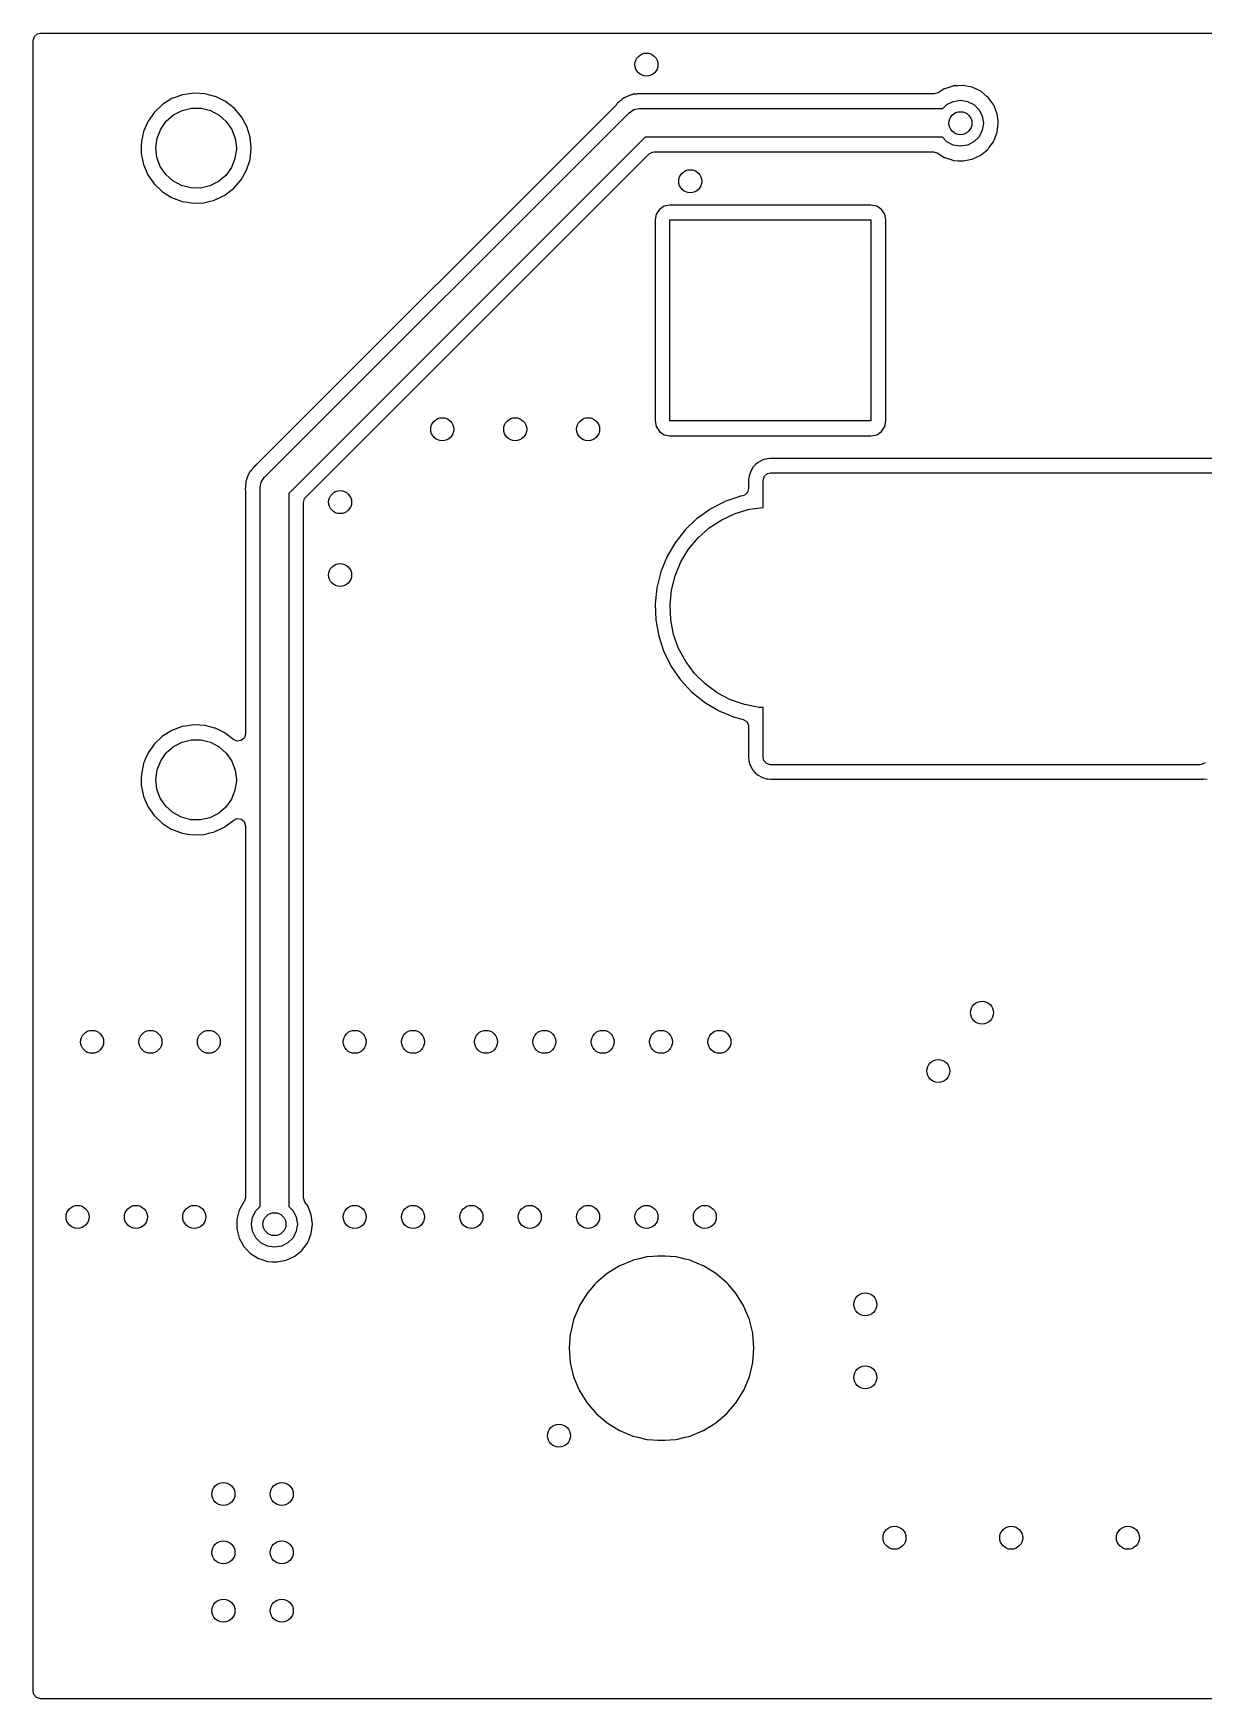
# Model space of a CAD drawing. Extents: x 0.02 to 1.75, y 0.02 to 1.16.
# Drawn here: x 0.02 to 0.822, y 0.02 to 1.161 of the extents above; entities that cross this region are included whole.
import ezdxf

# ---------------------------------------------------------------- set-up
doc = ezdxf.new("R2010")
doc.units = 0
doc.header["$MEASUREMENT"] = 0
doc.layers.add('BLACK', color=7, linetype='CONTINUOUS')

msp = doc.modelspace()

# ---------------------------------------------------------------- linework, layer by layer
at = {"layer": 'BLACK', "linetype": 'CONTINUOUS'}
for p, q in [((0.019685, 1.15646), (0.020473, 1.15914)), ((0.019685, 0.024646), (0.019685, 1.15646)), ((0.020473, 1.15914), (0.022585, 1.16097)), ((0.022585, 1.16097), (0.024646, 1.16142)), ((0.024646, 1.16142), (1.74701, 1.16142)), ((0.121669, 1.11918), (0.117679, 1.11771)), ((0.121905, 1.11927), (0.121669, 1.11918)), ((0.121669, 1.11918), (0.121669, 1.11918)), ((0.122153, 1.1193), (0.121905, 1.11927)), ((0.125149, 1.11976), (0.122153, 1.1193)), ((0.122153, 1.1193), (0.122153, 1.1193)), ((0.129454, 1.12041), (0.125149, 1.11976)), ((0.129705, 1.12039), (0.129454, 1.12041)), ((0.133799, 1.12018), (0.129705, 1.12039)), ((0.129705, 1.12039), (0.129705, 1.12039)), ((0.137078, 1.12001), (0.133799, 1.12018)), ((0.137322, 1.11994), (0.137078, 1.12001)), ((0.144223, 1.11815), (0.137322, 1.11994)), ((0.137322, 1.11994), (0.137322, 1.11994)), ((0.429048, 1.11911), (0.428116, 1.11868)), ((0.42937, 1.11925), (0.429048, 1.11911)), ((0.429048, 1.11911), (0.429048, 1.11911)), ((0.42972, 1.1193), (0.42937, 1.11925)), ((0.429847, 1.11934), (0.42972, 1.1193)), ((0.430469, 1.1195), (0.429847, 1.11934)), ((0.4306, 1.11952), (0.430469, 1.1195)), ((0.430932, 1.11964), (0.4306, 1.11952)), ((0.431285, 1.11966), (0.430932, 1.11964)), ((0.432776, 1.11976), (0.431285, 1.11966)), ((0.433171, 1.1198), (0.432776, 1.11976)), ((0.433625, 1.11986), (0.433171, 1.1198)), ((0.434324, 1.11986), (0.433625, 1.11986)), ((0.434631, 1.11987), (0.434324, 1.11986)), ((0.436609, 1.11999), (0.434631, 1.11987)), ((0.436953, 1.11992), (0.436609, 1.11999)), ((0.437306, 1.11989), (0.436953, 1.11992)), ((0.437307, 1.11991), (0.437306, 1.11989)), ((0.437747, 1.11986), (0.437307, 1.11991)), ((0.637289, 1.11986), (0.437747, 1.11986)), ((0.639947, 1.12063), (0.637289, 1.11986)), ((0.641353, 1.12153), (0.639947, 1.12063)), ((0.644142, 1.1233), (0.641353, 1.12153)), ((0.644439, 1.12339), (0.644142, 1.1233)), ((0.650035, 1.12521), (0.644439, 1.12339)), ((0.644439, 1.12339), (0.644439, 1.12339)), ((0.650332, 1.12531), (0.650035, 1.12521)), ((0.650035, 1.12521), (0.650035, 1.12521)), ((0.650643, 1.12533), (0.650332, 1.12531)), ((0.653579, 1.12551), (0.650643, 1.12533)), ((0.650643, 1.12533), (0.650643, 1.12533)), ((0.656827, 1.12572), (0.653579, 1.12551)), ((0.657134, 1.12566), (0.656827, 1.12572)), ((0.662914, 1.12456), (0.657134, 1.12566)), ((0.657134, 1.12566), (0.657134, 1.12566)), ((0.66322, 1.1245), (0.662914, 1.12456)), ((0.662914, 1.12456), (0.662914, 1.12456)), ((0.669109, 1.12173), (0.66322, 1.1245)), ((0.66935, 1.12153), (0.669109, 1.12173)), ((0.673398, 1.11818), (0.66935, 1.12153)), ((0.66935, 1.12153), (0.66935, 1.12153)), ((0.108251, 1.11261), (0.102703, 1.10736)), ((0.114739, 1.11663), (0.108251, 1.11261)), ((0.117679, 1.11771), (0.114739, 1.11663)), ((0.115809, 1.10547), (0.121693, 1.10851)), ((0.121693, 1.10851), (0.128132, 1.11005)), ((0.128132, 1.11005), (0.134753, 1.11002)), ((0.134753, 1.11002), (0.141176, 1.10841)), ((0.141176, 1.10841), (0.147028, 1.10531)), ((0.144224, 1.11815), (0.144223, 1.11815)), ((0.144467, 1.11808), (0.144224, 1.11815)), ((0.151317, 1.11471), (0.144467, 1.11808)), ((0.15735, 1.11003), (0.151317, 1.11471)), ((0.162319, 1.10424), (0.15735, 1.11003)), ((0.419122, 1.11221), (0.172898, 0.865987)), ((0.419457, 1.11263), (0.419122, 1.11221)), ((0.41946, 1.11262), (0.419457, 1.11263)), ((0.419692, 1.11289), (0.41946, 1.11262)), ((0.419884, 1.11319), (0.419692, 1.11289)), ((0.420152, 1.11342), (0.419884, 1.11319)), ((0.421283, 1.11439), (0.420152, 1.11342)), ((0.420152, 1.11342), (0.420152, 1.11342)), ((0.421552, 1.11464), (0.421283, 1.11439)), ((0.422016, 1.11511), (0.421552, 1.11464)), ((0.422482, 1.11545), (0.422016, 1.11511)), ((0.422794, 1.11569), (0.422482, 1.11545)), ((0.42307, 1.11593), (0.422794, 1.11569)), ((0.424193, 1.1169), (0.42307, 1.11593)), ((0.424515, 1.11705), (0.424193, 1.1169)), ((0.424627, 1.11712), (0.424515, 1.11705)), ((0.42518, 1.11744), (0.424627, 1.11712)), ((0.425298, 1.1175), (0.42518, 1.11744)), ((0.425583, 1.11771), (0.425298, 1.1175)), ((0.427321, 1.11834), (0.425583, 1.11771)), ((0.427688, 1.11849), (0.427321, 1.11834)), ((0.428116, 1.11868), (0.427688, 1.11849)), ((0.42804, 1.10696), (0.431233, 1.10909)), ((0.431233, 1.10909), (0.435, 1.10984)), ((0.435, 1.10984), (0.643239, 1.10984)), ((0.643239, 1.10984), (0.64594, 1.11254)), ((0.64594, 1.11254), (0.65033, 1.11478)), ((0.65033, 1.11478), (0.655197, 1.11555)), ((0.655197, 1.11555), (0.660063, 1.11478)), ((0.660063, 1.11478), (0.664453, 1.11254)), ((0.664453, 1.11254), (0.667937, 1.10906)), ((0.667937, 1.10906), (0.670174, 1.10467)), ((0.674124, 1.11758), (0.673398, 1.11818)), ((0.674308, 1.11732), (0.674124, 1.11758)), ((0.677639, 1.11274), (0.674308, 1.11732)), ((0.67795, 1.11231), (0.677639, 1.11274)), ((0.678065, 1.11202), (0.67795, 1.11231)), ((0.678231, 1.1116), (0.678065, 1.11202)), ((0.678065, 1.11202), (0.678065, 1.11202)), ((0.680204, 1.10662), (0.678231, 1.1116)), ((0.098324, 1.10111), (0.095292, 1.0941)), ((0.102703, 1.10736), (0.098324, 1.10111)), ((0.107011, 1.0957), (0.110819, 1.10112)), ((0.110819, 1.10112), (0.115809, 1.10547)), ((0.147028, 1.10531), (0.151972, 1.1009)), ((0.151972, 1.1009), (0.155722, 1.09545)), ((0.16602, 1.09756), (0.162319, 1.10424)), ((0.168303, 1.09027), (0.16602, 1.09756)), ((0.17804, 0.85696), (0.42804, 1.10696)), ((0.670174, 1.10467), (0.670945, 1.0998)), ((0.670945, 1.0998), (0.670174, 1.09494)), ((0.680346, 1.10626), (0.680204, 1.10662)), ((0.680385, 1.10595), (0.680346, 1.10626)), ((0.680971, 1.10131), (0.680385, 1.10595)), ((0.680385, 1.10595), (0.680385, 1.10595)), ((0.680441, 1.0941), (0.681122, 1.09949)), ((0.681161, 1.0998), (0.680971, 1.10131)), ((0.681122, 1.09949), (0.681161, 1.0998)), ((0.093725, 1.08502), (0.093707, 1.08002)), ((0.093731, 1.08663), (0.093725, 1.08502)), ((0.093931, 1.08758), (0.093731, 1.08663)), ((0.095241, 1.09385), (0.093931, 1.08758)), ((0.095292, 1.0941), (0.095241, 1.09385)), ((0.095241, 1.09385), (0.095241, 1.09385)), ((0.103742, 1.08297), (0.104606, 1.08953)), ((0.104606, 1.08953), (0.107011, 1.0957)), ((0.155722, 1.09545), (0.158063, 1.08925)), ((0.158063, 1.08925), (0.158858, 1.08268)), ((0.168329, 1.09002), (0.168303, 1.09027)), ((0.169048, 1.08294), (0.168329, 1.09002)), ((0.168329, 1.09002), (0.168329, 1.09002)), ((0.439077, 1.09016), (0.194843, 0.845923)), ((0.642846, 1.09016), (0.439077, 1.09016)), ((0.64594, 1.08706), (0.642846, 1.09016)), ((0.65033, 1.08483), (0.64594, 1.08706)), ((0.655197, 1.08406), (0.65033, 1.08483)), ((0.660063, 1.08483), (0.655197, 1.08406)), ((0.664453, 1.08706), (0.660063, 1.08483)), ((0.667937, 1.09055), (0.664453, 1.08706)), ((0.670174, 1.09494), (0.667937, 1.09055)), ((0.674785, 1.08294), (0.677766, 1.08704)), ((0.677766, 1.08704), (0.67795, 1.08729)), ((0.677766, 1.08704), (0.677766, 1.08704)), ((0.67795, 1.08729), (0.678298, 1.08817)), ((0.678298, 1.08817), (0.680231, 1.09306)), ((0.680231, 1.09306), (0.680346, 1.09335)), ((0.680231, 1.09306), (0.680231, 1.09306)), ((0.680346, 1.09335), (0.680441, 1.0941)), ((0.093707, 1.08002), (0.093704, 1.07899)), ((0.093704, 1.07899), (0.095213, 1.07151)), ((0.104468, 1.07638), (0.103742, 1.08297)), ((0.106744, 1.07017), (0.104468, 1.07638)), ((0.157919, 1.07554), (0.155449, 1.0694)), ((0.158852, 1.0821), (0.157919, 1.07554)), ((0.158858, 1.08268), (0.158852, 1.0821)), ((0.165915, 1.06755), (0.168249, 1.07482)), ((0.168249, 1.07482), (0.169074, 1.08241)), ((0.169075, 1.08268), (0.169048, 1.08294)), ((0.169074, 1.08241), (0.169075, 1.08268)), ((0.206315, 0.843226), (0.441774, 1.07868)), ((0.441774, 1.07868), (0.444227, 1.08002)), ((0.444227, 1.08002), (0.445282, 1.08014)), ((0.445282, 1.08014), (0.636668, 1.08014)), ((0.636668, 1.08014), (0.639326, 1.07937)), ((0.639326, 1.07937), (0.640399, 1.07868)), ((0.640399, 1.07868), (0.644142, 1.07631)), ((0.644142, 1.07631), (0.644439, 1.07621)), ((0.644439, 1.07621), (0.644439, 1.07621)), ((0.644439, 1.07621), (0.650035, 1.07439)), ((0.650035, 1.07439), (0.650035, 1.07439)), ((0.650035, 1.07439), (0.650332, 1.0743)), ((0.650332, 1.0743), (0.650643, 1.07428)), ((0.650643, 1.07428), (0.650643, 1.07428)), ((0.650643, 1.07428), (0.653579, 1.07409)), ((0.653579, 1.07409), (0.656827, 1.07389)), ((0.656827, 1.07389), (0.657134, 1.07395)), ((0.657134, 1.07395), (0.662914, 1.07505)), ((0.657134, 1.07395), (0.657134, 1.07395)), ((0.662914, 1.07505), (0.66322, 1.07511)), ((0.662914, 1.07505), (0.662914, 1.07505)), ((0.66322, 1.07511), (0.669109, 1.07788)), ((0.669109, 1.07788), (0.66935, 1.07808)), ((0.66935, 1.07808), (0.673884, 1.08183)), ((0.66935, 1.07808), (0.66935, 1.07808)), ((0.673884, 1.08183), (0.674124, 1.08203)), ((0.674124, 1.08203), (0.674785, 1.08294)), ((0.095213, 1.07151), (0.098196, 1.06448)), ((0.098196, 1.06448), (0.102532, 1.05819)), ((0.110437, 1.06467), (0.106744, 1.07017)), ((0.115335, 1.06021), (0.110437, 1.06467)), ((0.151585, 1.06402), (0.14655, 1.05972)), ((0.155449, 1.0694), (0.151585, 1.06402)), ((0.162167, 1.0609), (0.165915, 1.06755)), ((0.102532, 1.05819), (0.108042, 1.05291)), ((0.108042, 1.05291), (0.110837, 1.05115)), ((0.110837, 1.05115), (0.11429, 1.04898)), ((0.121154, 1.05705), (0.115335, 1.06021)), ((0.127559, 1.05537), (0.121154, 1.05705)), ((0.13418, 1.05527), (0.127559, 1.05537)), ((0.140635, 1.05675), (0.13418, 1.05527)), ((0.14655, 1.05972), (0.140635, 1.05675)), ((0.150867, 1.05039), (0.151093, 1.0505)), ((0.151093, 1.0505), (0.151293, 1.05066)), ((0.151293, 1.05066), (0.156959, 1.05499)), ((0.151293, 1.05066), (0.151293, 1.05066)), ((0.156959, 1.05499), (0.157158, 1.05514)), ((0.157158, 1.05514), (0.162167, 1.0609)), ((0.11429, 1.04898), (0.11429, 1.04898)), ((0.11429, 1.04898), (0.114503, 1.04884)), ((0.114503, 1.04884), (0.12165, 1.04615)), ((0.12165, 1.04615), (0.121898, 1.04612)), ((0.121898, 1.04612), (0.121898, 1.04612)), ((0.121898, 1.04612), (0.12542, 1.04556)), ((0.12542, 1.04556), (0.129191, 1.04496)), ((0.129191, 1.04496), (0.136818, 1.04531)), ((0.136818, 1.04531), (0.140014, 1.04612)), ((0.140014, 1.04612), (0.143976, 1.04712)), ((0.143976, 1.04712), (0.144219, 1.04718)), ((0.143976, 1.04712), (0.143976, 1.04712)), ((0.144219, 1.04718), (0.147656, 1.04884)), ((0.147656, 1.04884), (0.150867, 1.05039)), ((0.150867, 1.05039), (0.150867, 1.05039)), ((0.448878, 1.04069), (0.446664, 1.03737)), ((0.452193, 1.0429), (0.448878, 1.04069)), ((0.456102, 1.04368), (0.452193, 1.0429)), ((0.593898, 1.04368), (0.456102, 1.04368)), ((0.597807, 1.0429), (0.593898, 1.04368)), ((0.601122, 1.04069), (0.597807, 1.0429)), ((0.603336, 1.03737), (0.601122, 1.04069)), ((0.446664, 1.03737), (0.445886, 1.03346)), ((0.445886, 1.03346), (0.445886, 0.895669)), ((0.456102, 0.895669), (0.456102, 1.03346)), ((0.456102, 1.03346), (0.593898, 1.03346)), ((0.593898, 1.03346), (0.593898, 0.895669)), ((0.604114, 1.03346), (0.603336, 1.03737)), ((0.604114, 0.895669), (0.604114, 1.03346)), ((0.445886, 0.895669), (0.446664, 0.89176)), ((0.446664, 0.89176), (0.448878, 0.888445)), ((0.593898, 0.895669), (0.456102, 0.895669)), ((0.601122, 0.888445), (0.603336, 0.89176)), ((0.603336, 0.89176), (0.604114, 0.895669)), ((0.448878, 0.888445), (0.452193, 0.88623)), ((0.452193, 0.88623), (0.456102, 0.885453)), ((0.456102, 0.885453), (0.593898, 0.885453)), ((0.593898, 0.885453), (0.597807, 0.88623)), ((0.597807, 0.88623), (0.601122, 0.888445)), ((0.518137, 0.868126), (0.516563, 0.86723)), ((0.519742, 0.86904), (0.518137, 0.868126)), ((0.520774, 0.869323), (0.519742, 0.86904)), ((0.520839, 0.869337), (0.520774, 0.869323)), ((0.522705, 0.869743), (0.520839, 0.869337)), ((0.520839, 0.869337), (0.520839, 0.869337)), ((0.522835, 0.869771), (0.522705, 0.869743)), ((0.522705, 0.869743), (0.522705, 0.869743)), ((0.522967, 0.869786), (0.522835, 0.869771)), ((0.524829, 0.869986), (0.522967, 0.869786)), ((0.522967, 0.869786), (0.522967, 0.869786)), ((0.524961, 0.87), (0.524829, 0.869986)), ((0.524829, 0.869986), (0.524829, 0.869986)), ((1.19504, 0.87), (0.524961, 0.87)), ((0.166489, 0.857295), (0.165817, 0.855865)), ((0.166602, 0.857537), (0.166489, 0.857295)), ((0.166757, 0.857904), (0.166602, 0.857537)), ((0.166844, 0.858137), (0.166757, 0.857904)), ((0.167405, 0.859633), (0.166844, 0.858137)), ((0.167617, 0.859916), (0.167405, 0.859633)), ((0.167681, 0.860033), (0.167617, 0.859916)), ((0.168011, 0.860582), (0.167681, 0.860033)), ((0.168084, 0.860693), (0.168011, 0.860582)), ((0.168234, 0.861013), (0.168084, 0.860693)), ((0.169457, 0.862398), (0.168234, 0.861013)), ((0.169709, 0.862706), (0.169457, 0.862398)), ((0.169983, 0.863073), (0.169709, 0.862706)), ((0.170476, 0.863566), (0.169983, 0.863073)), ((0.170687, 0.86379), (0.170476, 0.863566)), ((0.171066, 0.864218), (0.170687, 0.86379)), ((0.171999, 0.865276), (0.171066, 0.864218)), ((0.172298, 0.865464), (0.171999, 0.865276)), ((0.172567, 0.865693), (0.172298, 0.865464)), ((0.172898, 0.865987), (0.172552, 0.865711)), ((0.172552, 0.865711), (0.172567, 0.865693)), ((0.175907, 0.853767), (0.17804, 0.85696)), ((0.510405, 0.857857), (0.51, 0.855039)), ((0.511193, 0.860539), (0.510405, 0.857857)), ((0.513001, 0.863996), (0.511193, 0.860539)), ((0.514239, 0.865279), (0.513001, 0.863996)), ((0.514738, 0.865711), (0.514239, 0.865279)), ((0.51594, 0.866753), (0.514738, 0.865711)), ((0.516351, 0.867109), (0.51594, 0.866753)), ((0.516563, 0.86723), (0.516351, 0.867109)), ((0.516563, 0.86723), (0.516563, 0.86723)), ((0.52, 0.855039), (0.520787, 0.857721)), ((0.520787, 0.857721), (0.5229, 0.859552)), ((0.5229, 0.859552), (0.524961, 0.86)), ((0.524961, 0.86), (1.19504, 0.86)), ((0.165124, 0.850476), (0.164987, 0.848636)), ((0.164987, 0.848636), (0.165061, 0.84829)), ((0.165061, 0.84829), (0.165085, 0.847937)), ((0.165085, 0.847937), (0.165082, 0.847937)), ((0.165082, 0.847937), (0.165138, 0.847407)), ((0.165138, 0.850844), (0.165124, 0.850476)), ((0.165167, 0.851689), (0.165138, 0.8515)), ((0.165138, 0.8515), (0.165138, 0.850844)), ((0.165138, 0.847407), (0.165138, 0.681047)), ((0.165227, 0.85207), (0.165167, 0.85169)), ((0.165167, 0.85169), (0.165167, 0.851689)), ((0.165272, 0.852465), (0.165227, 0.85207)), ((0.165409, 0.854307), (0.165272, 0.852465)), ((0.165533, 0.854638), (0.165409, 0.854307)), ((0.165561, 0.854768), (0.165533, 0.854638)), ((0.165724, 0.855388), (0.165561, 0.854768)), ((0.165763, 0.855515), (0.165724, 0.855388)), ((0.165817, 0.855865), (0.165763, 0.855515)), ((0.175157, 0.85), (0.175907, 0.853767)), ((0.175157, 0.357154), (0.175157, 0.85)), ((0.194843, 0.845923), (0.194843, 0.357154)), ((0.509213, 0.846585), (0.5071, 0.844754)), ((0.51, 0.849267), (0.509213, 0.846585)), ((0.51, 0.855039), (0.51, 0.849267)), ((0.52, 0.836378), (0.52, 0.855039)), ((0.204862, 0.839718), (0.20565, 0.8424)), ((0.204862, 0.363099), (0.204862, 0.839718)), ((0.20565, 0.8424), (0.206315, 0.843226)), ((0.48352, 0.835071), (0.474713, 0.828777)), ((0.483521, 0.835071), (0.48352, 0.835071)), ((0.483663, 0.835172), (0.483521, 0.835071)), ((0.491733, 0.839364), (0.483663, 0.835172)), ((0.493424, 0.840243), (0.491733, 0.839364)), ((0.49358, 0.840324), (0.493424, 0.840243)), ((0.493424, 0.840243), (0.493424, 0.840243)), ((0.493746, 0.840382), (0.49358, 0.840324)), ((0.503958, 0.843969), (0.493746, 0.840382)), ((0.493746, 0.840382), (0.493746, 0.840382)), ((0.500872, 0.832251), (0.510675, 0.835109)), ((0.504124, 0.844027), (0.503958, 0.843969)), ((0.504747, 0.844151), (0.504124, 0.844027)), ((0.506007, 0.844401), (0.504747, 0.844151)), ((0.5071, 0.844754), (0.506007, 0.844401)), ((0.510675, 0.835109), (0.52, 0.836378)), ((0.474571, 0.828675), (0.466485, 0.820961)), ((0.474713, 0.828777), (0.474571, 0.828675)), ((0.474713, 0.828777), (0.474713, 0.828777)), ((0.475439, 0.815577), (0.483058, 0.822377)), ((0.483058, 0.822377), (0.491598, 0.827976)), ((0.491598, 0.827976), (0.500872, 0.832251)), ((0.459566, 0.812185), (0.453953, 0.802522)), ((0.466485, 0.820961), (0.459566, 0.812185)), ((0.468909, 0.807726), (0.475439, 0.815577)), ((0.452976, 0.800109), (0.449758, 0.792164)), ((0.453888, 0.80236), (0.452976, 0.800109)), ((0.453953, 0.802522), (0.453888, 0.80236)), ((0.453888, 0.80236), (0.453888, 0.80236)), ((0.463612, 0.798995), (0.468909, 0.807726)), ((0.449758, 0.792164), (0.447064, 0.781319)), ((0.457149, 0.77968), (0.459663, 0.789578)), ((0.459663, 0.789578), (0.463612, 0.798995)), ((0.447064, 0.781319), (0.445925, 0.770202)), ((0.456126, 0.76952), (0.457149, 0.77968)), ((0.445925, 0.770202), (0.446364, 0.759035)), ((0.456616, 0.75932), (0.456126, 0.76952)), ((0.446364, 0.759035), (0.448371, 0.748042)), ((0.458608, 0.749304), (0.456616, 0.75932)), ((0.448371, 0.748042), (0.451908, 0.737441)), ((0.462059, 0.739693), (0.458608, 0.749304)), ((0.451908, 0.737441), (0.456903, 0.727444)), ((0.466892, 0.730698), (0.462059, 0.739693)), ((0.456903, 0.727444), (0.457003, 0.7273)), ((0.457003, 0.7273), (0.461106, 0.721363)), ((0.461106, 0.721363), (0.463257, 0.718251)), ((0.473002, 0.722516), (0.466892, 0.730698)), ((0.480255, 0.715326), (0.473002, 0.722516)), ((0.463257, 0.718251), (0.470843, 0.710045)), ((0.470843, 0.710045), (0.479509, 0.702989)), ((0.48849, 0.709288), (0.480255, 0.715326)), ((0.497527, 0.704533), (0.48849, 0.709288)), ((0.479509, 0.702989), (0.479659, 0.702899)), ((0.479659, 0.702899), (0.479659, 0.702899)), ((0.479659, 0.702899), (0.488933, 0.697316)), ((0.488933, 0.697316), (0.489083, 0.697225)), ((0.489083, 0.697225), (0.489244, 0.697157)), ((0.489244, 0.697157), (0.489244, 0.697157)), ((0.489244, 0.697157), (0.496451, 0.694105)), ((0.507168, 0.701167), (0.497527, 0.704533)), ((0.517201, 0.699262), (0.507168, 0.701167)), ((0.52, 0.699152), (0.517201, 0.699262)), ((0.52, 0.664961), (0.52, 0.699152)), ((0.118863, 0.685076), (0.114739, 0.683559)), ((0.121669, 0.686108), (0.118863, 0.685076)), ((0.121905, 0.686195), (0.121669, 0.686108)), ((0.121669, 0.686108), (0.121669, 0.686108)), ((0.122153, 0.686233), (0.121905, 0.686195)), ((0.123976, 0.686508), (0.122153, 0.686233)), ((0.122153, 0.686233), (0.122153, 0.686233)), ((0.129454, 0.687337), (0.123976, 0.686508)), ((0.129705, 0.687324), (0.129454, 0.687337)), ((0.133799, 0.687109), (0.129705, 0.687324)), ((0.129705, 0.687324), (0.129705, 0.687324)), ((0.137078, 0.686937), (0.133799, 0.687109)), ((0.137322, 0.686874), (0.137078, 0.686937)), ((0.144223, 0.685076), (0.137322, 0.686874)), ((0.137322, 0.686874), (0.137322, 0.686874)), ((0.144224, 0.685076), (0.144223, 0.685076)), ((0.144467, 0.685013), (0.144224, 0.685076)), ((0.496451, 0.694105), (0.499374, 0.692868)), ((0.499374, 0.692868), (0.499543, 0.692823)), ((0.499543, 0.692823), (0.499543, 0.692823)), ((0.499543, 0.692823), (0.506311, 0.691028)), ((0.506311, 0.691028), (0.508701, 0.68958)), ((0.508701, 0.68958), (0.509929, 0.687069)), ((0.509929, 0.687069), (0.51, 0.686233)), ((0.51, 0.686233), (0.51, 0.664961)), ((0.102703, 0.67429), (0.098324, 0.668035)), ((0.108251, 0.679536), (0.102703, 0.67429)), ((0.114739, 0.683559), (0.108251, 0.679536)), ((0.115809, 0.6724), (0.121693, 0.675437)), ((0.121693, 0.675437), (0.128132, 0.676983)), ((0.128132, 0.676983), (0.134753, 0.676948)), ((0.134753, 0.676948), (0.141176, 0.675335)), ((0.141176, 0.675335), (0.147028, 0.672236)), ((0.151317, 0.681642), (0.144467, 0.685013)), ((0.151516, 0.681488), (0.151317, 0.681642)), ((0.157137, 0.677128), (0.151516, 0.681488)), ((0.151516, 0.681488), (0.151516, 0.681488)), ((0.159471, 0.676137), (0.157137, 0.677128)), ((0.162238, 0.676535), (0.159471, 0.676137)), ((0.16435, 0.678365), (0.162238, 0.676535)), ((0.165138, 0.681047), (0.16435, 0.678365)), ((0.096074, 0.662835), (0.095292, 0.661029)), ((0.096685, 0.664248), (0.096074, 0.662835)), ((0.098324, 0.668035), (0.096685, 0.664248)), ((0.104606, 0.65646), (0.107011, 0.662629)), ((0.107011, 0.662629), (0.110819, 0.668047)), ((0.110819, 0.668047), (0.115809, 0.6724)), ((0.147028, 0.672236), (0.151972, 0.667831)), ((0.151972, 0.667831), (0.155722, 0.662374)), ((0.155722, 0.662374), (0.158063, 0.65618)), ((0.51, 0.664961), (0.510014, 0.664829)), ((0.510014, 0.664829), (0.510014, 0.664829)), ((0.510014, 0.664829), (0.510212, 0.66299)), ((0.510212, 0.66299), (0.510229, 0.662835)), ((0.510229, 0.662835), (0.510257, 0.662705)), ((0.510257, 0.662705), (0.510257, 0.662705)), ((0.510257, 0.662705), (0.510621, 0.661029)), ((0.520448, 0.6629), (0.52, 0.664961)), ((0.522279, 0.660787), (0.520448, 0.6629)), ((0.093731, 0.653555), (0.093719, 0.650257)), ((0.093974, 0.654721), (0.093731, 0.653555)), ((0.095241, 0.660782), (0.093974, 0.654721)), ((0.095292, 0.661029), (0.095241, 0.660782)), ((0.095241, 0.660782), (0.095241, 0.660782)), ((0.103742, 0.649895), (0.104606, 0.65646)), ((0.158063, 0.65618), (0.158858, 0.649606)), ((0.510621, 0.661029), (0.510677, 0.660774)), ((0.510677, 0.660774), (0.51096, 0.659742)), ((0.51096, 0.659742), (0.511874, 0.658137)), ((0.511874, 0.658137), (0.51277, 0.656563)), ((0.51277, 0.656563), (0.51277, 0.656563)), ((0.51277, 0.656563), (0.512891, 0.656351)), ((0.512891, 0.656351), (0.513413, 0.655749)), ((0.513413, 0.655749), (0.514366, 0.654649)), ((0.514366, 0.654649), (0.514721, 0.654239)), ((0.514721, 0.654239), (0.516004, 0.653001)), ((0.516004, 0.653001), (0.519461, 0.651193)), ((0.519461, 0.651193), (0.522143, 0.650405)), ((0.524961, 0.66), (0.522279, 0.660787)), ((0.819557, 0.66), (0.524961, 0.66)), ((0.820431, 0.660078), (0.819557, 0.66)), ((0.822932, 0.661325), (0.820431, 0.660078)), ((0.093707, 0.646773), (0.093704, 0.64592)), ((0.093704, 0.64592), (0.095213, 0.638436)), ((0.093719, 0.650257), (0.093707, 0.646773)), ((0.104468, 0.643313), (0.103742, 0.649895)), ((0.106744, 0.637095), (0.104468, 0.643313)), ((0.157919, 0.642474), (0.155449, 0.63633)), ((0.158852, 0.649029), (0.157919, 0.642474)), ((0.158858, 0.649606), (0.158852, 0.649029)), ((0.522143, 0.650405), (0.522319, 0.65038)), ((0.522319, 0.65038), (0.522319, 0.65038)), ((0.522319, 0.65038), (0.523471, 0.650214)), ((0.523471, 0.650214), (0.524961, 0.65)), ((0.524961, 0.65), (0.819557, 0.65)), ((0.819557, 0.65), (0.819999, 0.65002)), ((0.819999, 0.65002), (0.820385, 0.650037)), ((0.820385, 0.650037), (0.820441, 0.650039)), ((0.820385, 0.650037), (0.820385, 0.650037)), ((0.820441, 0.650039), (0.821315, 0.650117)), ((0.821315, 0.650117), (0.821606, 0.650199)), ((0.821606, 0.650199), (0.82164, 0.650199)), ((0.82164, 0.650199), (0.821766, 0.650222)), ((0.821766, 0.650222), (0.821771, 0.650197)), ((0.821771, 0.650197), (0.824401, 0.650171)), ((0.095213, 0.638436), (0.095311, 0.638204)), ((0.095311, 0.638204), (0.095311, 0.638204)), ((0.095311, 0.638204), (0.097946, 0.631998)), ((0.097946, 0.631998), (0.098196, 0.631408)), ((0.098196, 0.631408), (0.102532, 0.625123)), ((0.110437, 0.631599), (0.106744, 0.637095)), ((0.115335, 0.627142), (0.110437, 0.631599)), ((0.151585, 0.630952), (0.14655, 0.626652)), ((0.155449, 0.63633), (0.151585, 0.630952)), ((0.102532, 0.625123), (0.108042, 0.619839)), ((0.108042, 0.619839), (0.11075, 0.618134)), ((0.11075, 0.618134), (0.11429, 0.615904)), ((0.121154, 0.623983), (0.115335, 0.627142)), ((0.127559, 0.622302), (0.121154, 0.623983)), ((0.13418, 0.622198), (0.127559, 0.622302)), ((0.140635, 0.623676), (0.13418, 0.622198)), ((0.14655, 0.626652), (0.140635, 0.623676)), ((0.147656, 0.61577), (0.150867, 0.617322)), ((0.150867, 0.617322), (0.151093, 0.617432)), ((0.150867, 0.617322), (0.150867, 0.617322)), ((0.151093, 0.617432), (0.151293, 0.617584)), ((0.151293, 0.617584), (0.157158, 0.622069)), ((0.151293, 0.617584), (0.151293, 0.617584)), ((0.157158, 0.622069), (0.157229, 0.621976)), ((0.157229, 0.621976), (0.159275, 0.623012)), ((0.159275, 0.623012), (0.162056, 0.622725)), ((0.162056, 0.622725), (0.16424, 0.620981)), ((0.16424, 0.620981), (0.165138, 0.618134)), ((0.165138, 0.618134), (0.165138, 0.363381)), ((0.11429, 0.615904), (0.11429, 0.615904)), ((0.11429, 0.615904), (0.114503, 0.61577)), ((0.114503, 0.61577), (0.12165, 0.613084)), ((0.12165, 0.613084), (0.121898, 0.613045)), ((0.121898, 0.613045), (0.121898, 0.613045)), ((0.121898, 0.613045), (0.12542, 0.612487)), ((0.12542, 0.612487), (0.129191, 0.61189)), ((0.129191, 0.61189), (0.136818, 0.612236)), ((0.136818, 0.612236), (0.140014, 0.613045)), ((0.140014, 0.613045), (0.143976, 0.614047)), ((0.143976, 0.614047), (0.144219, 0.614109)), ((0.143976, 0.614047), (0.143976, 0.614047)), ((0.144219, 0.614109), (0.147656, 0.61577)), ((0.160859, 0.354558), (0.15924, 0.348254)), ((0.163994, 0.360262), (0.160859, 0.354558)), ((0.164204, 0.360485), (0.163994, 0.360262)), ((0.16435, 0.360699), (0.164204, 0.360485)), ((0.165138, 0.363381), (0.16435, 0.360699)), ((0.170023, 0.349866), (0.17226, 0.354256)), ((0.17226, 0.354256), (0.175157, 0.357154)), ((0.194843, 0.357154), (0.19774, 0.354256)), ((0.19774, 0.354256), (0.199977, 0.349866)), ((0.20581, 0.360183), (0.204862, 0.363099)), ((0.207753, 0.357509), (0.20581, 0.360183)), ((0.210149, 0.351457), (0.207753, 0.357509)), ((0.15924, 0.348254), (0.15924, 0.341746)), ((0.169252, 0.345), (0.170023, 0.349866)), ((0.170023, 0.340134), (0.169252, 0.345)), ((0.199977, 0.349866), (0.200748, 0.345)), ((0.200748, 0.345), (0.199977, 0.340134)), ((0.210965, 0.345), (0.210149, 0.351457)), ((0.210149, 0.338543), (0.210965, 0.345)), ((0.15924, 0.341746), (0.160859, 0.335442)), ((0.160859, 0.335442), (0.163994, 0.329738)), ((0.17226, 0.335744), (0.170023, 0.340134)), ((0.175744, 0.33226), (0.17226, 0.335744)), ((0.180134, 0.330023), (0.175744, 0.33226)), ((0.194256, 0.33226), (0.189866, 0.330023)), ((0.19774, 0.335744), (0.194256, 0.33226)), ((0.199977, 0.340134), (0.19774, 0.335744)), ((0.203927, 0.327226), (0.207753, 0.332491)), ((0.207753, 0.332491), (0.210149, 0.338543)), ((0.163994, 0.329738), (0.164208, 0.329511)), ((0.164208, 0.329511), (0.166354, 0.327226)), ((0.166354, 0.327226), (0.16845, 0.324994)), ((0.16845, 0.324994), (0.173945, 0.321507)), ((0.173945, 0.321507), (0.174242, 0.32141)), ((0.174242, 0.32141), (0.174242, 0.32141)), ((0.174242, 0.32141), (0.179838, 0.319592)), ((0.185, 0.329252), (0.180134, 0.330023)), ((0.189866, 0.330023), (0.185, 0.329252)), ((0.186937, 0.319145), (0.192717, 0.320248)), ((0.192717, 0.320248), (0.193024, 0.320306)), ((0.192717, 0.320248), (0.192717, 0.320248)), ((0.193024, 0.320306), (0.198913, 0.323077)), ((0.198913, 0.323077), (0.199153, 0.323276)), ((0.199153, 0.323276), (0.203687, 0.327027)), ((0.199153, 0.323276), (0.199153, 0.323276)), ((0.203687, 0.327027), (0.203927, 0.327226)), ((0.430546, 0.32019), (0.42172, 0.316534)), ((0.430726, 0.320265), (0.430546, 0.32019)), ((0.430546, 0.32019), (0.430546, 0.32019)), ((0.434087, 0.321072), (0.430726, 0.320265)), ((0.440205, 0.322541), (0.434087, 0.321072)), ((0.440394, 0.322586), (0.440205, 0.322541)), ((0.440205, 0.322541), (0.440205, 0.322541)), ((0.444305, 0.322894), (0.440394, 0.322586)), ((0.447709, 0.323162), (0.444305, 0.322894)), ((0.447806, 0.323169), (0.447709, 0.323162)), ((0.447709, 0.323162), (0.447709, 0.323162)), ((0.452808, 0.323169), (0.447806, 0.323169)), ((0.452905, 0.323162), (0.452808, 0.323169)), ((0.456309, 0.322894), (0.452905, 0.323162)), ((0.452905, 0.323162), (0.452905, 0.323162)), ((0.46022, 0.322586), (0.456309, 0.322894)), ((0.460409, 0.322541), (0.46022, 0.322586)), ((0.466527, 0.321072), (0.460409, 0.322541)), ((0.460409, 0.322541), (0.460409, 0.322541)), ((0.469888, 0.320265), (0.466527, 0.321072)), ((0.470068, 0.32019), (0.469888, 0.320265)), ((0.478895, 0.316534), (0.470068, 0.32019)), ((0.470068, 0.32019), (0.470068, 0.32019)), ((0.179838, 0.319592), (0.179838, 0.319592)), ((0.179838, 0.319592), (0.180135, 0.319495)), ((0.180135, 0.319495), (0.180446, 0.319476)), ((0.180446, 0.319476), (0.180446, 0.319476)), ((0.180446, 0.319476), (0.183383, 0.319291)), ((0.183383, 0.319291), (0.18663, 0.319087)), ((0.18663, 0.319087), (0.186937, 0.319145)), ((0.186937, 0.319145), (0.186937, 0.319145)), ((0.413061, 0.311264), (0.4055, 0.304807)), ((0.421539, 0.31646), (0.413061, 0.311264)), ((0.421719, 0.316534), (0.421539, 0.31646)), ((0.42172, 0.316534), (0.421719, 0.316534)), ((0.479075, 0.31646), (0.478895, 0.316534)), ((0.478895, 0.316534), (0.478895, 0.316534)), ((0.487553, 0.311264), (0.479075, 0.31646)), ((0.495114, 0.304807), (0.487553, 0.311264)), ((0.399043, 0.297246), (0.393847, 0.288768)), ((0.404681, 0.303848), (0.399043, 0.297246)), ((0.405374, 0.304659), (0.404681, 0.303848)), ((0.4055, 0.304807), (0.405374, 0.304659)), ((0.49524, 0.304659), (0.495114, 0.304807)), ((0.495933, 0.303848), (0.49524, 0.304659)), ((0.501571, 0.297246), (0.495933, 0.303848)), ((0.506767, 0.288768), (0.501571, 0.297246)), ((0.393773, 0.288588), (0.391143, 0.282239)), ((0.393847, 0.288768), (0.393773, 0.288588)), ((0.393773, 0.288588), (0.393773, 0.288588)), ((0.506841, 0.288588), (0.506767, 0.288768)), ((0.509471, 0.282239), (0.506841, 0.288588)), ((0.506841, 0.288588), (0.506841, 0.288588)), ((0.389997, 0.279392), (0.387802, 0.270248)), ((0.390042, 0.279581), (0.389997, 0.279392)), ((0.391143, 0.282239), (0.390042, 0.279581)), ((0.510572, 0.279581), (0.509471, 0.282239)), ((0.510617, 0.279392), (0.510572, 0.279581)), ((0.512813, 0.270248), (0.510617, 0.279392)), ((0.387721, 0.269913), (0.386941, 0.26)), ((0.387802, 0.270248), (0.387721, 0.269913)), ((0.512893, 0.269913), (0.512813, 0.270248)), ((0.513673, 0.26), (0.512893, 0.269913)), ((0.386941, 0.26), (0.387721, 0.250087)), ((0.512893, 0.250087), (0.513673, 0.26)), ((0.387721, 0.250087), (0.390042, 0.240419)), ((0.390042, 0.240419), (0.393847, 0.231232)), ((0.506767, 0.231232), (0.510572, 0.240419)), ((0.510572, 0.240419), (0.512893, 0.250087)), ((0.393847, 0.231232), (0.399043, 0.222754)), ((0.501571, 0.222754), (0.506767, 0.231232)), ((0.399043, 0.222754), (0.4055, 0.215193)), ((0.495114, 0.215193), (0.501571, 0.222754)), ((0.4055, 0.215193), (0.413061, 0.208736)), ((0.413061, 0.208736), (0.421539, 0.20354)), ((0.479075, 0.20354), (0.487553, 0.208736)), ((0.487553, 0.208736), (0.495114, 0.215193)), ((0.421539, 0.20354), (0.421719, 0.203466)), ((0.421719, 0.203466), (0.42172, 0.203466)), ((0.42172, 0.203466), (0.429101, 0.200408)), ((0.429101, 0.200408), (0.430726, 0.199735)), ((0.430726, 0.199735), (0.434087, 0.198928)), ((0.434087, 0.198928), (0.440205, 0.197459)), ((0.440205, 0.197459), (0.440205, 0.197459)), ((0.440205, 0.197459), (0.440394, 0.197414)), ((0.440394, 0.197414), (0.444305, 0.197106)), ((0.444305, 0.197106), (0.447709, 0.196838)), ((0.447709, 0.196838), (0.447709, 0.196838)), ((0.447709, 0.196838), (0.447806, 0.196831)), ((0.447806, 0.196831), (0.452808, 0.196831)), ((0.452808, 0.196831), (0.452905, 0.196838)), ((0.452905, 0.196838), (0.456309, 0.197106)), ((0.452905, 0.196838), (0.452905, 0.196838)), ((0.456309, 0.197106), (0.46022, 0.197414)), ((0.46022, 0.197414), (0.460409, 0.197459)), ((0.460409, 0.197459), (0.466527, 0.198928)), ((0.460409, 0.197459), (0.460409, 0.197459)), ((0.466527, 0.198928), (0.469888, 0.199735)), ((0.469888, 0.199735), (0.471513, 0.200408)), ((0.471513, 0.200408), (0.478895, 0.203466)), ((0.478895, 0.203466), (0.479075, 0.20354)), ((0.478895, 0.203466), (0.478895, 0.203466)), ((0.020133, 0.022585), (0.019685, 0.024646)), ((0.021964, 0.020473), (0.020133, 0.022585)), ((0.024646, 0.019685), (0.021964, 0.020473)), ((1.74701, 0.019685), (0.024646, 0.019685))]:
    msp.add_line(p, q, dxfattribs=at)
at = {"layer": 'BLACK'}
for centre in [(0.44, 1.14), (0.655197, 1.0998), (0.47, 1.06), (0.3, 0.89), (0.35, 0.89), (0.4, 0.89), (0.23, 0.84), (0.23, 0.79), (0.67, 0.49), (0.06, 0.47), (0.1, 0.47), (0.14, 0.47), (0.24, 0.47), (0.28, 0.47), (0.33, 0.47), (0.37, 0.47), (0.41, 0.47), (0.45, 0.47), (0.49, 0.47), (0.64, 0.45), (0.05, 0.35), (0.09, 0.35), (0.13, 0.35), (0.24, 0.35), (0.28, 0.35), (0.32, 0.35), (0.36, 0.35), (0.4, 0.35), (0.44, 0.35), (0.48, 0.35), (0.185, 0.345), (0.59, 0.29), (0.59, 0.24), (0.38, 0.2), (0.15, 0.16), (0.19, 0.16), (0.61, 0.13), (0.69, 0.13), (0.77, 0.13), (0.15, 0.12), (0.19, 0.12), (0.15, 0.08), (0.19, 0.08)]:
    msp.add_circle(centre, 0.007874, dxfattribs=at)

doc.saveas('drawing.dxf')
